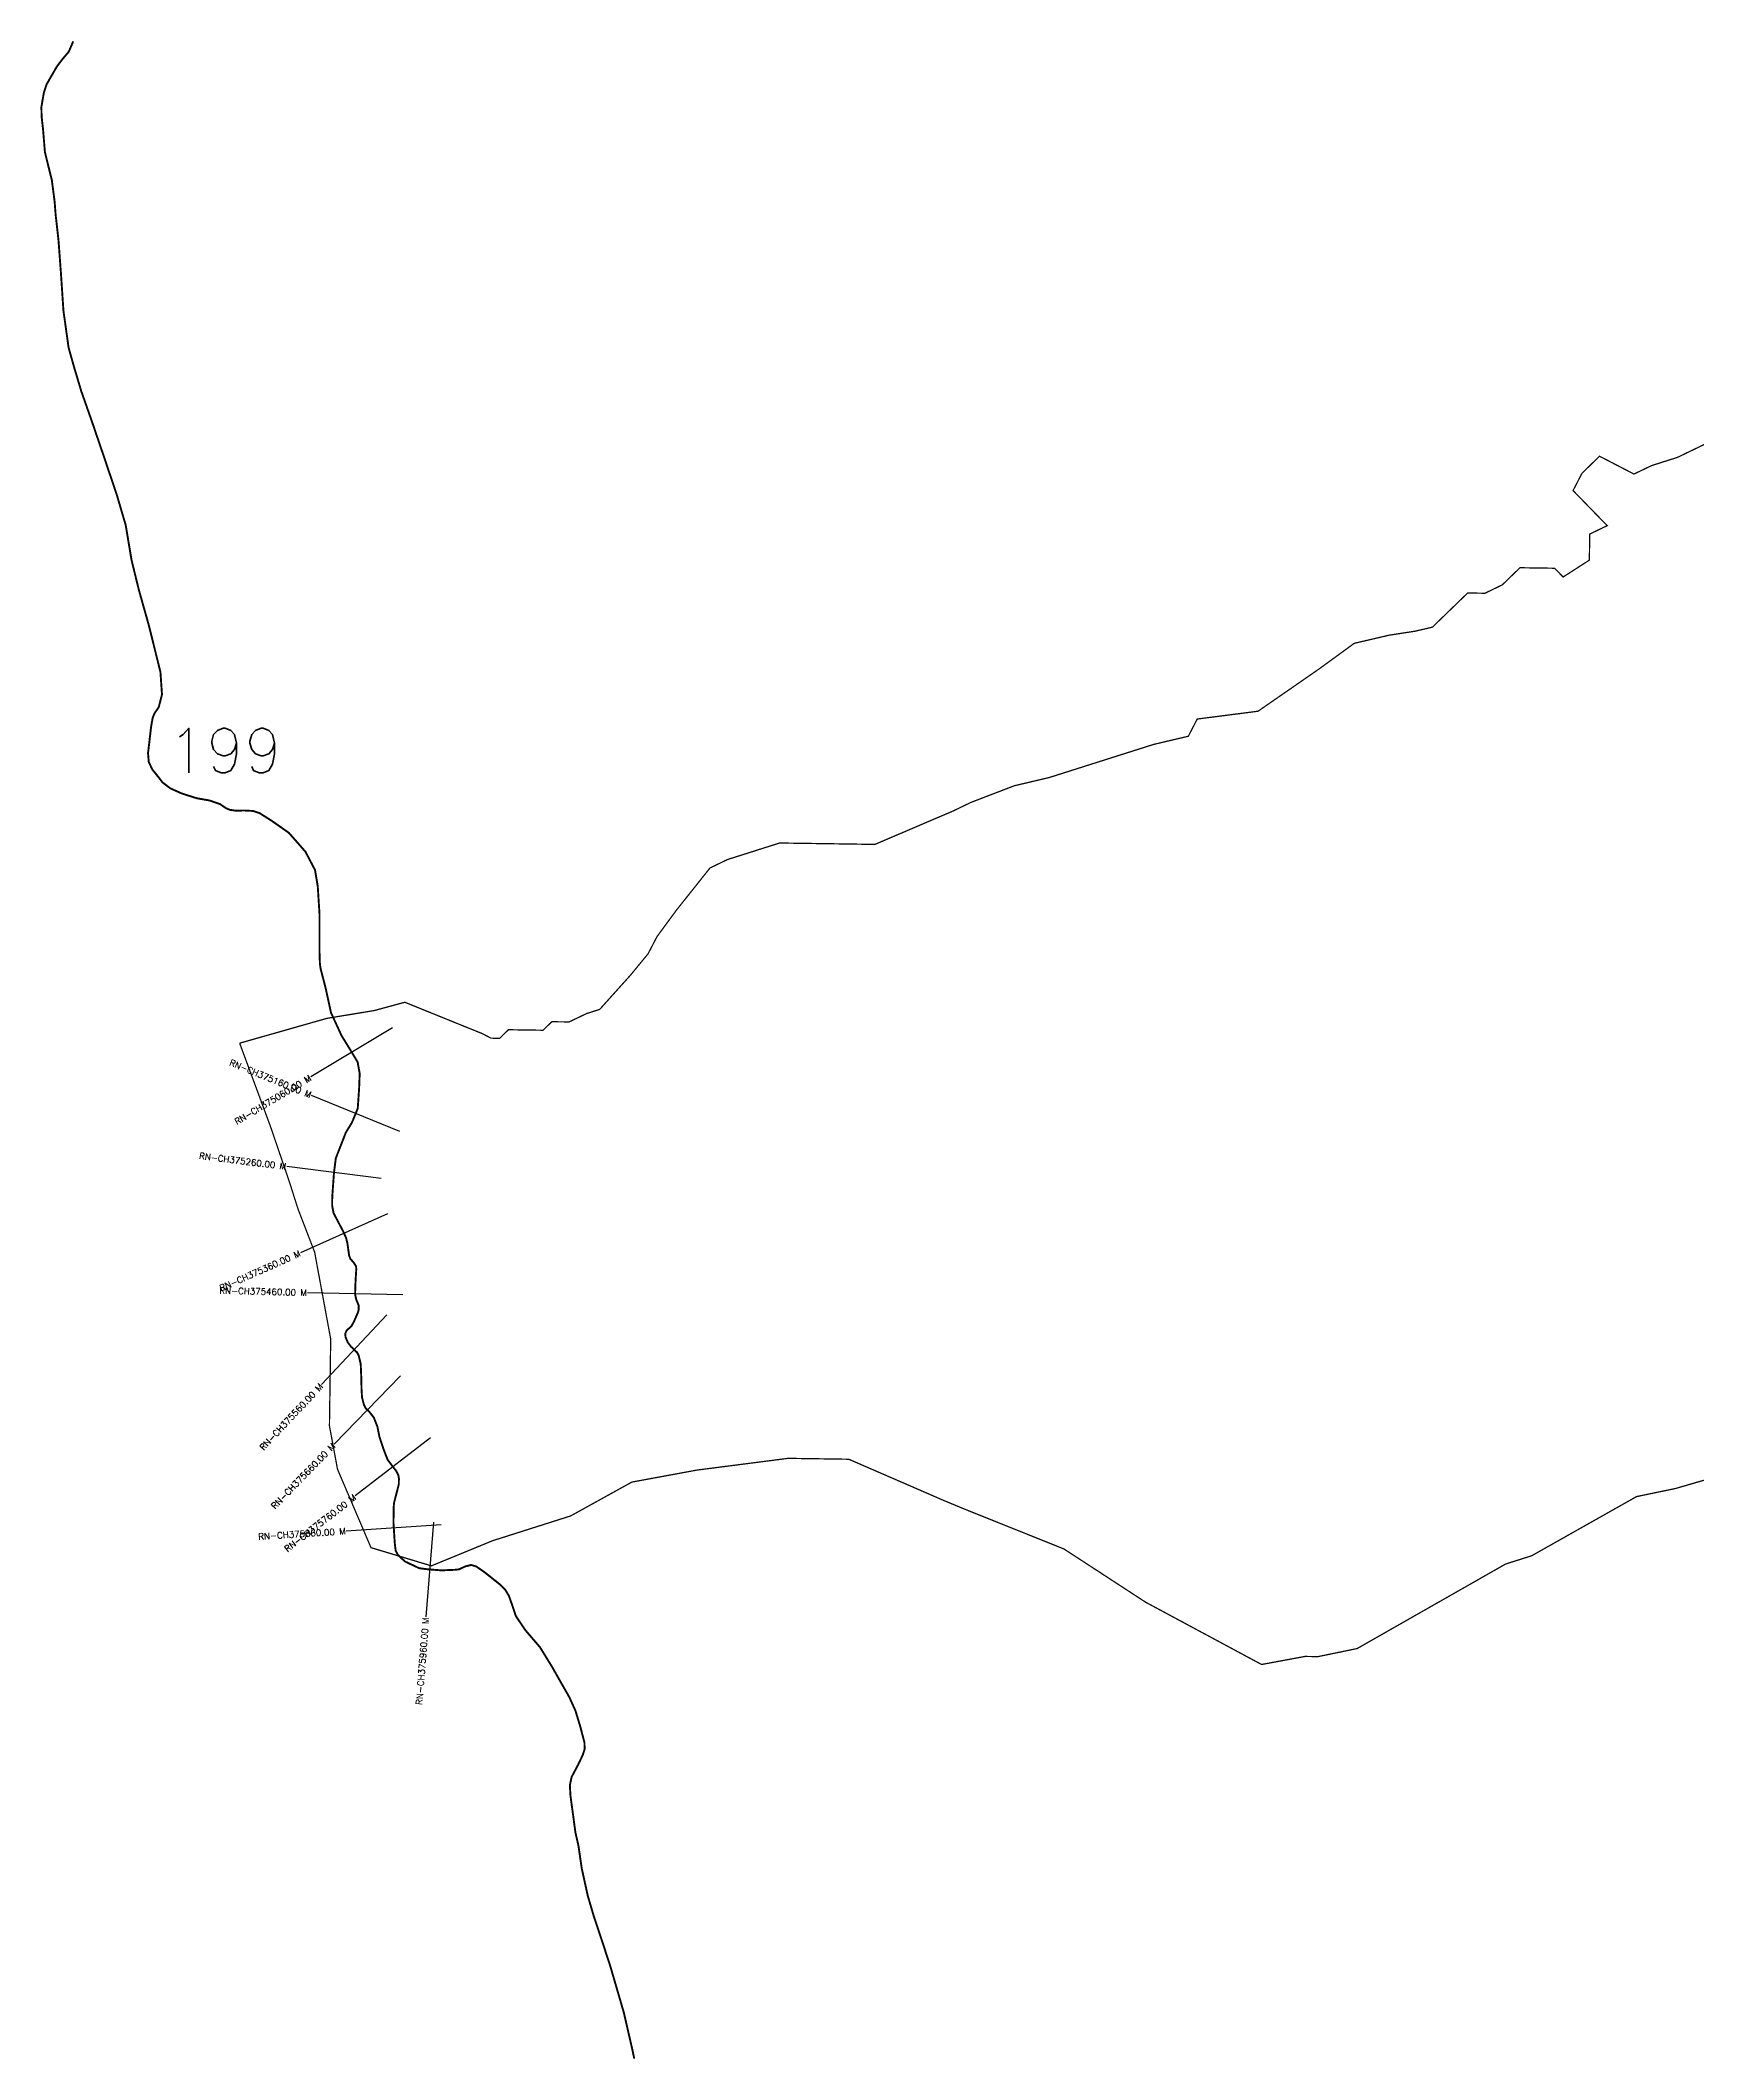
# Model space of a CAD drawing. Header units: metres. Extents: x 301053 to 306467, y 1960590 to 1964133.
# Drawn here: x 301053 to 303665, y 1960590 to 1963772 of the extents above; entities that cross this region are included whole.
import ezdxf
from ezdxf.enums import TextEntityAlignment as Align

# ---------------------------------------------------------------- set-up
doc = ezdxf.new("R2010")
doc.units = ezdxf.units.M
doc.header["$MEASUREMENT"] = 0
for name, color, linetype in [('CS', 134, 'Continuous'), ('CSMark', 6, 'Continuous'), ('NATURALLY PROTECTED', 3, 'Continuous')]:
    doc.layers.add(name, color=color, linetype=linetype)
doc.styles.get("Standard").update_dxf_attribs({"font": 'simplex.shx'})

msp = doc.modelspace()

# ---------------------------------------------------------------- linework, layer by layer
at = {"color": 6, "const_width": 2, "flags": 128}
for points in [[(301367.5, 1962191.9), (301504.6, 1962230.9), (301579.9, 1962243.4), (301627.8, 1962256.4), (301750, 1962206.9), (301763.6, 1962199.8), (301777.2, 1962199.6), (301791.1, 1962213.1), (301845.6, 1962212.3), (301859.5, 1962225.7), (301886.8, 1962225.4), (301914.3, 1962238.6), (301934.9, 1962245.1), (301974.5, 1962289.1), (301983.4, 1962299), (302011.2, 1962332.8), (302025.3, 1962359.9), (302056.1, 1962401.8), (302108.7, 1962467.9), (302136.2, 1962481.2), (302218.5, 1962507.3), (302368.7, 1962505.1), (302492.3, 1962557.9), (302519.8, 1962571.2), (302588.4, 1962597.5), (302643.2, 1962610.4), (302807.8, 1962662.6), (302862.6, 1962675.5), (302876.6, 1962702.6), (302972.4, 1962714.9), (303020.7, 1962748.3), (303068.9, 1962781.7), (303124.1, 1962821.9), (303166.6, 1962831.8), (303178.9, 1962834.7), (303220, 1962841), (303247.3, 1962847.4), (303302.8, 1962901.2), (303330.1, 1962900.8), (303357.5, 1962914.1), (303385.2, 1962941), (303439.8, 1962940.2), (303453.3, 1962926.4), (303494.6, 1962953), (303495.2, 1962994), (303522.7, 1963007.3), (303468.9, 1963062.6), (303483, 1963089.8), (303510.6, 1963116.7), (303564.9, 1963088.6), (303592.4, 1963101.8), (303633.5, 1963114.9), (303657.2, 1963126.3), (303688.5, 1963141.4)], [(303675.1, 1961503.3), (303630.5, 1961490.3), (303568.9, 1961477.5), (303403.7, 1961384.3), (303362.6, 1961371.3), (303128.6, 1961238.1), (303067, 1961225.4), (303046.5, 1961225.7), (302978, 1961213), (302795.2, 1961311.2), (302666.6, 1961395), (302509.5, 1961458), (302476.5, 1961471.7), (302408.8, 1961501.1), (302327.4, 1961536.4), (302231.9, 1961537.8), (302088.2, 1961519.3), (301985.6, 1961500.4), (301889.2, 1961447.1), (301765.8, 1961407.9), (301669.7, 1961368.4), (301574.5, 1961397.1), (301521.7, 1961520.7), (301509, 1961589.1), (301511, 1961725.6), (301485.7, 1961862.5), (301459.3, 1961931.2), (301445.4, 1961974.9), (301415.9, 1962061.2), (301367.5, 1962191.9)]]:
    msp.add_lwpolyline(points, dxfattribs=at)
at = {"layer": 'CS'}
for p, q in [((301608.5, 1962216), (301479.9, 1962138.8)), ((301619.7, 1962052.5), (301480.9, 1962109.5)), ((301590.6, 1961978.7), (301441.7, 1961997.4)), ((301600.5, 1961922.9), (301463.5, 1961861.8)), ((301624.5, 1961795.3), (301474.5, 1961798.8)), ((301599.3, 1961763.7), (301496.7, 1961654.2)), ((301620.9, 1961667.9), (301516.5, 1961560.3)), ((301668.5, 1961570.2), (301549.8, 1961478.5)), ((301685.3, 1961432.8), (301535.6, 1961423.3)), ((301672.9, 1961437.5), (301661.1, 1961288))]:
    msp.add_line(p, q, dxfattribs=at)
at = {"layer": 'NATURALLY PROTECTED', "const_width": 3, "flags": 128}
msp.add_lwpolyline([(301104.8, 1963770.4), (301104.3, 1963768), (301098.1, 1963753.8), (301088.5, 1963742.6), (301079.3, 1963730.4), (301063.3, 1963702.7), (301058.9, 1963689.3), (301055, 1963666.7), (301055.5, 1963650.7), (301057.6, 1963632.4), (301060.6, 1963595.8), (301071.5, 1963551.8), (301075.9, 1963518), (301077.5, 1963497.2), (301082, 1963457), (301085.9, 1963404.5), (301089.8, 1963345.9), (301097.9, 1963287.9), (301106.2, 1963258.3), (301117.9, 1963219.1), (301135, 1963170.5), (301155.9, 1963109.3), (301174.1, 1963055.1), (301187.9, 1963008.2), (301197.1, 1962953.3), (301208.3, 1962907.4), (301224.7, 1962849), (301242.7, 1962776.5), (301245.1, 1962741.1), (301240, 1962721.4), (301233.2, 1962711.3), (301230.4, 1962704.4), (301227.9, 1962690.1), (301225.1, 1962665.6), (301223.1, 1962648.6), (301224.3, 1962634.8), (301229.9, 1962623.1), (301239.5, 1962611.2), (301245.7, 1962603), (301258.1, 1962593.5), (301275.8, 1962585.5), (301300, 1962577.8), (301320, 1962574.3), (301336.6, 1962568.6), (301345.8, 1962562.2), (301351.7, 1962559.7), (301361.1, 1962558.2), (301374.4, 1962558.5), (301388.6, 1962557.8), (301399.2, 1962554.2), (301418.6, 1962541.9), (301445.1, 1962523.3), (301471.1, 1962493.7), (301486.3, 1962464.8), (301490.6, 1962439), (301493.4, 1962394.4), (301493.4, 1962333.9), (301494, 1962316.6), (301495.2, 1962308.8), (301502.9, 1962279.2), (301511.5, 1962239.8), (301528.1, 1962203.8), (301542, 1962181.2), (301553.4, 1962162.2), (301556.7, 1962144.2), (301555.8, 1962121), (301553.6, 1962089), (301544.4, 1962066.7), (301534.8, 1962051), (301519, 1962010.5), (301516.1, 1961987.3), (301513.4, 1961949.3), (301513.3, 1961936), (301515.5, 1961924.2), (301523.1, 1961909.8), (301530.6, 1961895.6), (301535.4, 1961884.7), (301537.4, 1961876.1), (301540, 1961857.4), (301541.9, 1961852.3), (301547.4, 1961846.1), (301551, 1961840.3), (301551.3, 1961835.4), (301550.7, 1961825.8), (301549.8, 1961810.1), (301549.5, 1961796.2), (301551.2, 1961788.2), (301555, 1961779), (301555.2, 1961772.5), (301553.9, 1961767.6), (301547.9, 1961753.8), (301543.7, 1961746.1), (301536.2, 1961739.3), (301533.9, 1961734.4), (301534.4, 1961728.6), (301538, 1961720.4), (301543.1, 1961713.6), (301552.7, 1961704.6), (301555, 1961700.2), (301558.3, 1961686.6), (301559.1, 1961667.2), (301559.6, 1961646.9), (301560.3, 1961634.3), (301563.3, 1961622.3), (301566.3, 1961616.4), (301572.3, 1961610.6), (301579, 1961602), (301584.6, 1961587.7), (301587.8, 1961571.8), (301594.1, 1961552.6), (301600.7, 1961535.6), (301607, 1961527.2), (301614.6, 1961517.4), (301617.5, 1961511.6), (301618.5, 1961505.9), (301618.3, 1961496.7), (301615.4, 1961485.4), (301613.3, 1961477.3), (301610.7, 1961467.1), (301610.1, 1961458.1), (301610, 1961434.8), (301612, 1961403.7), (301613.4, 1961392.2), (301617, 1961385.5), (301628.2, 1961375.2), (301650.5, 1961364.7), (301663.9, 1961363), (301685.6, 1961361.3), (301706.7, 1961362.2), (301713.2, 1961362.9), (301723.2, 1961367.6), (301732.4, 1961369.8), (301740.1, 1961367.6), (301752.4, 1961359.2), (301776.5, 1961340.1), (301786.4, 1961330.2), (301791.8, 1961321.2), (301795.2, 1961311.8), (301802.7, 1961289.5), (301817.9, 1961266.9), (301840.9, 1961240.1), (301859.5, 1961209.9), (301887.1, 1961161.4), (301896.6, 1961140.5), (301904.4, 1961114.9), (301910.9, 1961090.1), (301911.2, 1961079.6), (301908.4, 1961070.8), (301900.8, 1961054.8), (301895.7, 1961045.2), (301890.6, 1961035.6), (301887.9, 1961022.5), (301888.9, 1961006), (301896.7, 1960948.1), (301901.5, 1960927.2), (301906.6, 1960891.9), (301916.1, 1960848.7), (301925.4, 1960817.1), (301936.6, 1960783.7), (301951.7, 1960737.4), (301972.9, 1960664.8), (301986.1, 1960607.5), (301989.4, 1960592)], dxfattribs=at)

# ---------------------------------------------------------------- texts
at = {"insert": (301254.5, 1962688), "char_height": 70, "attachment_point": 1}
msp.add_mtext_dynamic_manual_height_columns('199', width=95.172, gutter_width=1, heights=[0], dxfattribs=at)
at = {"layer": 'CSMark'}
for s, rotation, p in [('RN-CH375160.00 M', 337.6948, (301480, 1962109.8)), ('RN-CH375060.00 M', 30.9796, (301479.1, 1962138.3)), ('RN-CH375260.00 M', 352.8695, (301440.7, 1961997.5)), ('RN-CH375360.00 M', 24.0509, (301462.6, 1961861.4)), ('RN-CH375460.00 M', 358.6296, (301473.5, 1961798.9)), ('RN-CH375560.00 M', 46.8398, (301496, 1961653.5)), ('RN-CH375660.00 M', 45.8853, (301515.8, 1961559.5)), ('RN-CH375760.00 M', 37.711, (301549.1, 1961477.9)), ('RN-CH375860.00 M', 3.6264, (301534.6, 1961423.2)), ('RN-CH375960.00 M', 85.495, (301661, 1961287))]:
    msp.add_text(s, height=10, rotation=rotation, dxfattribs=at).set_placement(p, align=Align.MIDDLE_RIGHT)

doc.saveas('drawing.dxf')
